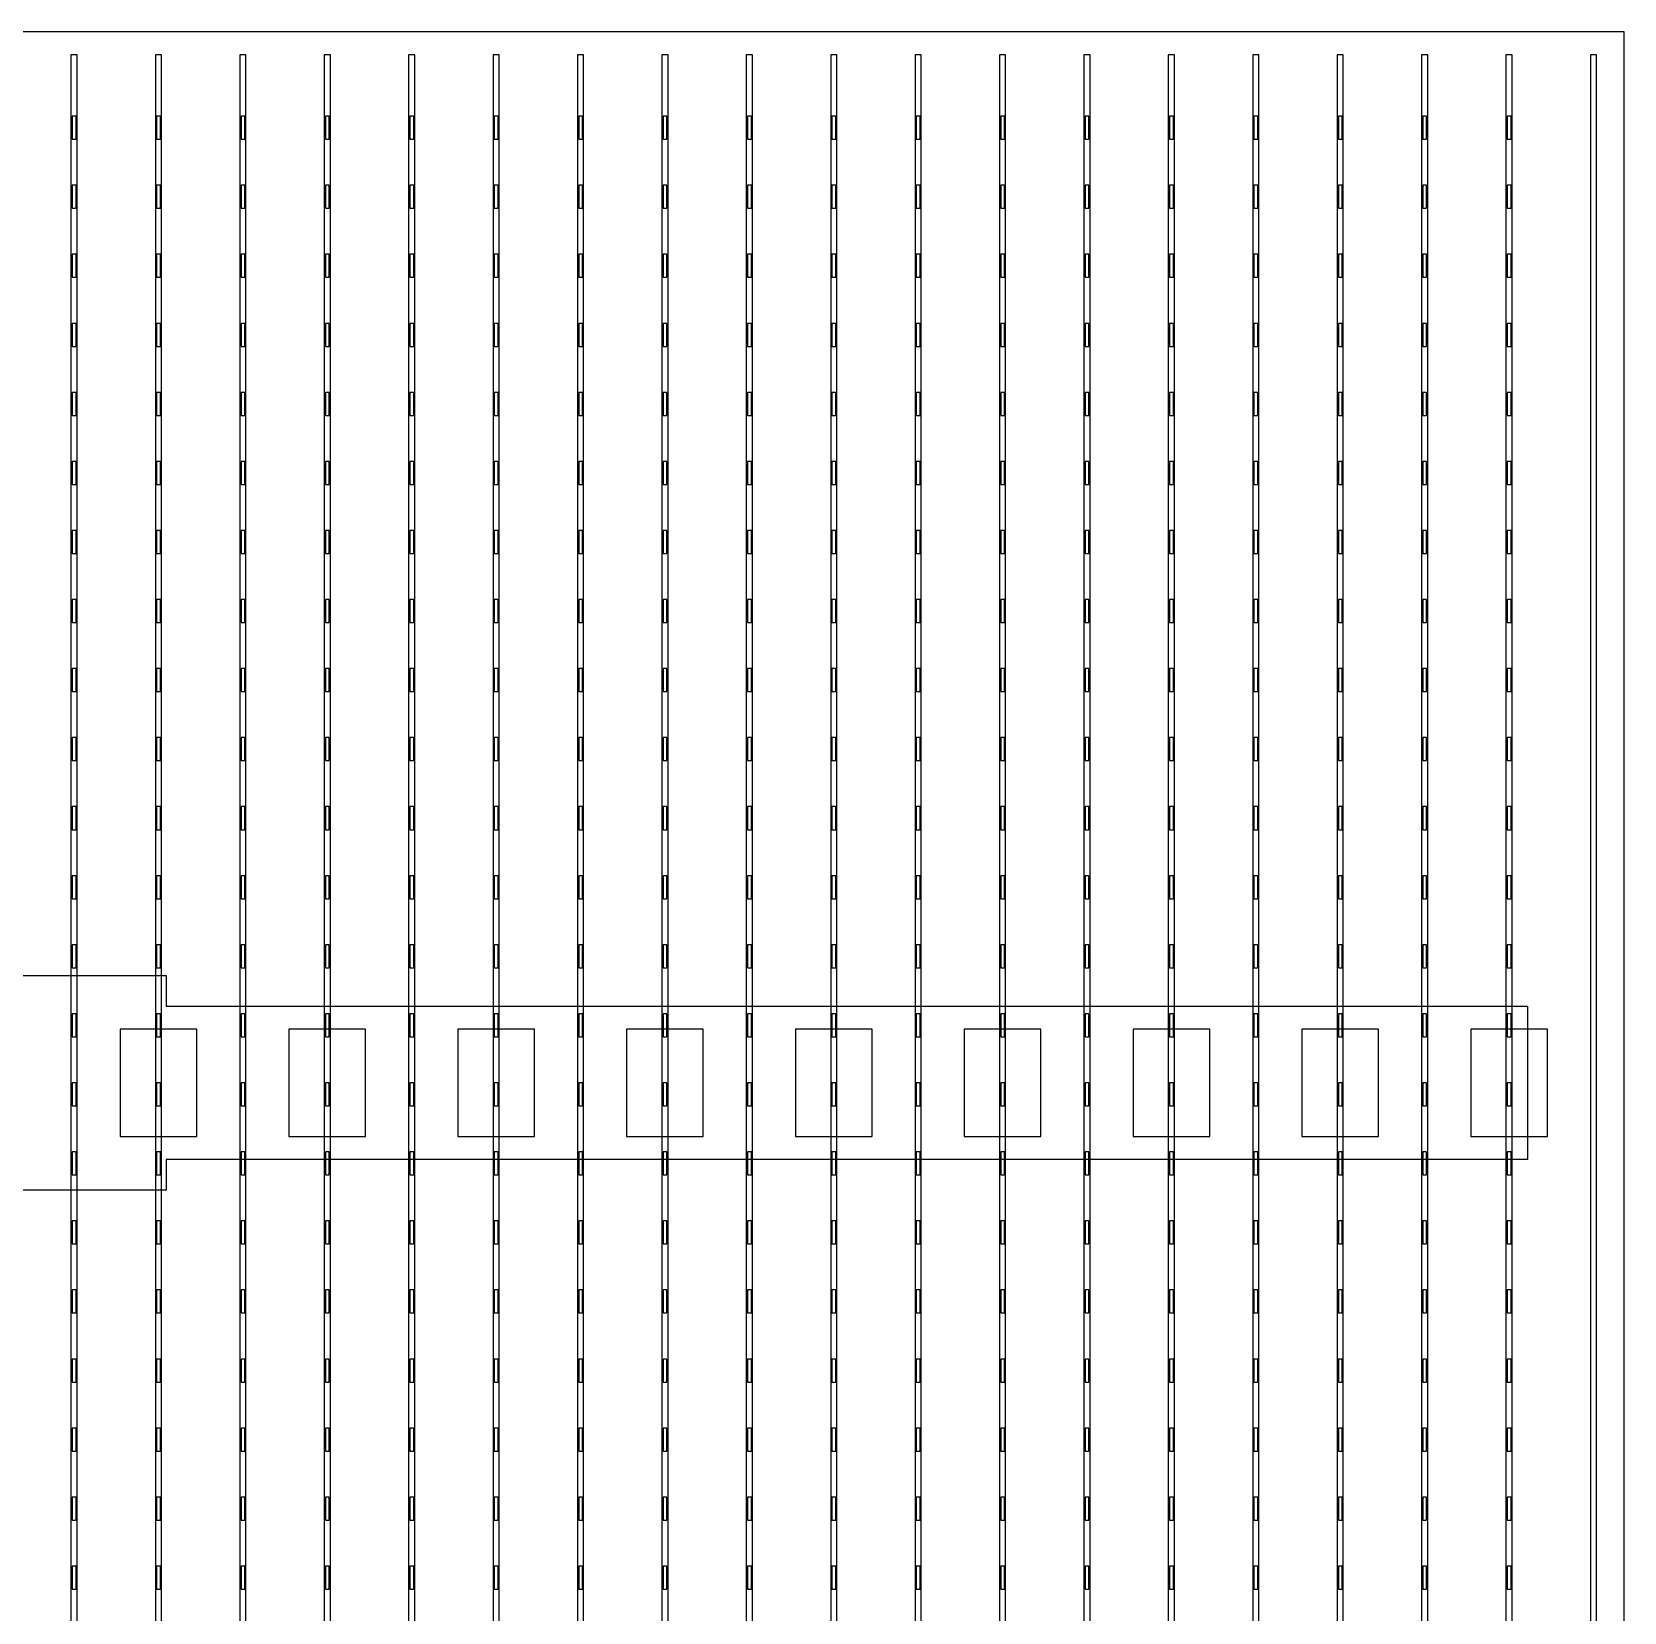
# Model space of a CAD drawing. Header units: millimetres. Extents: x -18 to 142, y -7 to 153.
# Drawn here: x 72.34 to 82.72, y 114.25 to 124.55 of the extents above; entities that cross this region are included whole.
import ezdxf

# ---------------------------------------------------------------- set-up
doc = ezdxf.new("R2010")
doc.units = ezdxf.units.MM
for name, color, linetype in [('BUSBARS', 3, 'Continuous'), ('CONTACT_PADS', 2, 'Continuous'), ('FINGERS', 1, 'Continuous'), ('INSULATION', 2, 'Continuous')]:
    doc.layers.add(name, color=color, linetype=linetype)

msp = doc.modelspace()

# ---------------------------------------------------------------- linework, layer by layer
at = {"layer": 'BUSBARS'}
msp.add_lwpolyline([(82.09, 118.2), (82.09, 117.2), (73.22, 117.2), (73.22, 117), (72.02, 117), (72.02, 117.2), (63.15, 117.2), (63.15, 118.2), (72.02, 118.2), (72.02, 118.4), (73.22, 118.4), (73.22, 118.2), (82.09, 118.2)], close=True, dxfattribs=at)
at = {"layer": 'CONTACT_PADS'}
for points in [[(72.633, 123.85), (72.633, 124), (72.608, 124), (72.608, 123.85), (72.633, 123.85)], [(73.183, 123.85), (73.183, 124), (73.158, 124), (73.158, 123.85), (73.183, 123.85)], [(73.733, 123.85), (73.733, 124), (73.708, 124), (73.708, 123.85), (73.733, 123.85)], [(74.283, 123.85), (74.283, 124), (74.258, 124), (74.258, 123.85), (74.283, 123.85)], [(74.833, 123.85), (74.833, 124), (74.808, 124), (74.808, 123.85), (74.833, 123.85)], [(75.383, 123.85), (75.383, 124), (75.358, 124), (75.358, 123.85), (75.383, 123.85)], [(75.933, 123.85), (75.933, 124), (75.908, 124), (75.908, 123.85), (75.933, 123.85)], [(76.483, 123.85), (76.483, 124), (76.458, 124), (76.458, 123.85), (76.483, 123.85)], [(77.033, 123.85), (77.033, 124), (77.008, 124), (77.008, 123.85), (77.033, 123.85)], [(77.583, 123.85), (77.583, 124), (77.558, 124), (77.558, 123.85), (77.583, 123.85)], [(78.133, 123.85), (78.133, 124), (78.108, 124), (78.108, 123.85), (78.133, 123.85)], [(78.683, 123.85), (78.683, 124), (78.658, 124), (78.658, 123.85), (78.683, 123.85)], [(79.233, 123.85), (79.233, 124), (79.208, 124), (79.208, 123.85), (79.233, 123.85)], [(79.783, 123.85), (79.783, 124), (79.758, 124), (79.758, 123.85), (79.783, 123.85)], [(80.333, 123.85), (80.333, 124), (80.308, 124), (80.308, 123.85), (80.333, 123.85)], [(80.883, 123.85), (80.883, 124), (80.858, 124), (80.858, 123.85), (80.883, 123.85)], [(81.433, 123.85), (81.433, 124), (81.408, 124), (81.408, 123.85), (81.433, 123.85)], [(81.983, 123.85), (81.983, 124), (81.958, 124), (81.958, 123.85), (81.983, 123.85)], [(72.633, 123.4), (72.633, 123.55), (72.608, 123.55), (72.608, 123.4), (72.633, 123.4)], [(73.183, 123.4), (73.183, 123.55), (73.158, 123.55), (73.158, 123.4), (73.183, 123.4)], [(73.733, 123.4), (73.733, 123.55), (73.708, 123.55), (73.708, 123.4), (73.733, 123.4)], [(74.283, 123.4), (74.283, 123.55), (74.258, 123.55), (74.258, 123.4), (74.283, 123.4)], [(74.833, 123.4), (74.833, 123.55), (74.808, 123.55), (74.808, 123.4), (74.833, 123.4)], [(75.383, 123.4), (75.383, 123.55), (75.358, 123.55), (75.358, 123.4), (75.383, 123.4)], [(75.933, 123.4), (75.933, 123.55), (75.908, 123.55), (75.908, 123.4), (75.933, 123.4)], [(76.483, 123.4), (76.483, 123.55), (76.458, 123.55), (76.458, 123.4), (76.483, 123.4)], [(77.033, 123.4), (77.033, 123.55), (77.008, 123.55), (77.008, 123.4), (77.033, 123.4)], [(77.583, 123.4), (77.583, 123.55), (77.558, 123.55), (77.558, 123.4), (77.583, 123.4)], [(78.133, 123.4), (78.133, 123.55), (78.108, 123.55), (78.108, 123.4), (78.133, 123.4)], [(78.683, 123.4), (78.683, 123.55), (78.658, 123.55), (78.658, 123.4), (78.683, 123.4)], [(79.233, 123.4), (79.233, 123.55), (79.208, 123.55), (79.208, 123.4), (79.233, 123.4)], [(79.783, 123.4), (79.783, 123.55), (79.758, 123.55), (79.758, 123.4), (79.783, 123.4)], [(80.333, 123.4), (80.333, 123.55), (80.308, 123.55), (80.308, 123.4), (80.333, 123.4)], [(80.883, 123.4), (80.883, 123.55), (80.858, 123.55), (80.858, 123.4), (80.883, 123.4)], [(81.433, 123.4), (81.433, 123.55), (81.408, 123.55), (81.408, 123.4), (81.433, 123.4)], [(81.983, 123.4), (81.983, 123.55), (81.958, 123.55), (81.958, 123.4), (81.983, 123.4)], [(72.633, 122.95), (72.633, 123.1), (72.608, 123.1), (72.608, 122.95), (72.633, 122.95)], [(73.183, 122.95), (73.183, 123.1), (73.158, 123.1), (73.158, 122.95), (73.183, 122.95)], [(73.733, 122.95), (73.733, 123.1), (73.708, 123.1), (73.708, 122.95), (73.733, 122.95)], [(74.283, 122.95), (74.283, 123.1), (74.258, 123.1), (74.258, 122.95), (74.283, 122.95)], [(74.833, 122.95), (74.833, 123.1), (74.808, 123.1), (74.808, 122.95), (74.833, 122.95)], [(75.383, 122.95), (75.383, 123.1), (75.358, 123.1), (75.358, 122.95), (75.383, 122.95)], [(75.933, 122.95), (75.933, 123.1), (75.908, 123.1), (75.908, 122.95), (75.933, 122.95)], [(76.483, 122.95), (76.483, 123.1), (76.458, 123.1), (76.458, 122.95), (76.483, 122.95)], [(77.033, 122.95), (77.033, 123.1), (77.008, 123.1), (77.008, 122.95), (77.033, 122.95)], [(77.583, 122.95), (77.583, 123.1), (77.558, 123.1), (77.558, 122.95), (77.583, 122.95)], [(78.133, 122.95), (78.133, 123.1), (78.108, 123.1), (78.108, 122.95), (78.133, 122.95)], [(78.683, 122.95), (78.683, 123.1), (78.658, 123.1), (78.658, 122.95), (78.683, 122.95)], [(79.233, 122.95), (79.233, 123.1), (79.208, 123.1), (79.208, 122.95), (79.233, 122.95)], [(79.783, 122.95), (79.783, 123.1), (79.758, 123.1), (79.758, 122.95), (79.783, 122.95)], [(80.333, 122.95), (80.333, 123.1), (80.308, 123.1), (80.308, 122.95), (80.333, 122.95)], [(80.883, 122.95), (80.883, 123.1), (80.858, 123.1), (80.858, 122.95), (80.883, 122.95)], [(81.433, 122.95), (81.433, 123.1), (81.408, 123.1), (81.408, 122.95), (81.433, 122.95)], [(81.983, 122.95), (81.983, 123.1), (81.958, 123.1), (81.958, 122.95), (81.983, 122.95)], [(72.633, 122.5), (72.633, 122.65), (72.608, 122.65), (72.608, 122.5), (72.633, 122.5)], [(73.183, 122.5), (73.183, 122.65), (73.158, 122.65), (73.158, 122.5), (73.183, 122.5)], [(73.733, 122.5), (73.733, 122.65), (73.708, 122.65), (73.708, 122.5), (73.733, 122.5)], [(74.283, 122.5), (74.283, 122.65), (74.258, 122.65), (74.258, 122.5), (74.283, 122.5)], [(74.833, 122.5), (74.833, 122.65), (74.808, 122.65), (74.808, 122.5), (74.833, 122.5)], [(75.383, 122.5), (75.383, 122.65), (75.358, 122.65), (75.358, 122.5), (75.383, 122.5)], [(75.933, 122.5), (75.933, 122.65), (75.908, 122.65), (75.908, 122.5), (75.933, 122.5)], [(76.483, 122.5), (76.483, 122.65), (76.458, 122.65), (76.458, 122.5), (76.483, 122.5)], [(77.033, 122.5), (77.033, 122.65), (77.008, 122.65), (77.008, 122.5), (77.033, 122.5)], [(77.583, 122.5), (77.583, 122.65), (77.558, 122.65), (77.558, 122.5), (77.583, 122.5)], [(78.133, 122.5), (78.133, 122.65), (78.108, 122.65), (78.108, 122.5), (78.133, 122.5)], [(78.683, 122.5), (78.683, 122.65), (78.658, 122.65), (78.658, 122.5), (78.683, 122.5)], [(79.233, 122.5), (79.233, 122.65), (79.208, 122.65), (79.208, 122.5), (79.233, 122.5)], [(79.783, 122.5), (79.783, 122.65), (79.758, 122.65), (79.758, 122.5), (79.783, 122.5)], [(80.333, 122.5), (80.333, 122.65), (80.308, 122.65), (80.308, 122.5), (80.333, 122.5)], [(80.883, 122.5), (80.883, 122.65), (80.858, 122.65), (80.858, 122.5), (80.883, 122.5)], [(81.433, 122.5), (81.433, 122.65), (81.408, 122.65), (81.408, 122.5), (81.433, 122.5)], [(81.983, 122.5), (81.983, 122.65), (81.958, 122.65), (81.958, 122.5), (81.983, 122.5)], [(72.633, 122.05), (72.633, 122.2), (72.608, 122.2), (72.608, 122.05), (72.633, 122.05)], [(73.183, 122.05), (73.183, 122.2), (73.158, 122.2), (73.158, 122.05), (73.183, 122.05)], [(73.733, 122.05), (73.733, 122.2), (73.708, 122.2), (73.708, 122.05), (73.733, 122.05)], [(74.283, 122.05), (74.283, 122.2), (74.258, 122.2), (74.258, 122.05), (74.283, 122.05)], [(74.833, 122.05), (74.833, 122.2), (74.808, 122.2), (74.808, 122.05), (74.833, 122.05)], [(75.383, 122.05), (75.383, 122.2), (75.358, 122.2), (75.358, 122.05), (75.383, 122.05)], [(75.933, 122.05), (75.933, 122.2), (75.908, 122.2), (75.908, 122.05), (75.933, 122.05)], [(76.483, 122.05), (76.483, 122.2), (76.458, 122.2), (76.458, 122.05), (76.483, 122.05)], [(77.033, 122.05), (77.033, 122.2), (77.008, 122.2), (77.008, 122.05), (77.033, 122.05)], [(77.583, 122.05), (77.583, 122.2), (77.558, 122.2), (77.558, 122.05), (77.583, 122.05)], [(78.133, 122.05), (78.133, 122.2), (78.108, 122.2), (78.108, 122.05), (78.133, 122.05)], [(78.683, 122.05), (78.683, 122.2), (78.658, 122.2), (78.658, 122.05), (78.683, 122.05)], [(79.233, 122.05), (79.233, 122.2), (79.208, 122.2), (79.208, 122.05), (79.233, 122.05)], [(79.783, 122.05), (79.783, 122.2), (79.758, 122.2), (79.758, 122.05), (79.783, 122.05)], [(80.333, 122.05), (80.333, 122.2), (80.308, 122.2), (80.308, 122.05), (80.333, 122.05)], [(80.883, 122.05), (80.883, 122.2), (80.858, 122.2), (80.858, 122.05), (80.883, 122.05)], [(81.433, 122.05), (81.433, 122.2), (81.408, 122.2), (81.408, 122.05), (81.433, 122.05)], [(81.983, 122.05), (81.983, 122.2), (81.958, 122.2), (81.958, 122.05), (81.983, 122.05)], [(72.633, 121.6), (72.633, 121.75), (72.608, 121.75), (72.608, 121.6), (72.633, 121.6)], [(73.183, 121.6), (73.183, 121.75), (73.158, 121.75), (73.158, 121.6), (73.183, 121.6)], [(73.733, 121.6), (73.733, 121.75), (73.708, 121.75), (73.708, 121.6), (73.733, 121.6)], [(74.283, 121.6), (74.283, 121.75), (74.258, 121.75), (74.258, 121.6), (74.283, 121.6)], [(74.833, 121.6), (74.833, 121.75), (74.808, 121.75), (74.808, 121.6), (74.833, 121.6)], [(75.383, 121.6), (75.383, 121.75), (75.358, 121.75), (75.358, 121.6), (75.383, 121.6)], [(75.933, 121.6), (75.933, 121.75), (75.908, 121.75), (75.908, 121.6), (75.933, 121.6)], [(76.483, 121.6), (76.483, 121.75), (76.458, 121.75), (76.458, 121.6), (76.483, 121.6)], [(77.033, 121.6), (77.033, 121.75), (77.008, 121.75), (77.008, 121.6), (77.033, 121.6)], [(77.583, 121.6), (77.583, 121.75), (77.558, 121.75), (77.558, 121.6), (77.583, 121.6)], [(78.133, 121.6), (78.133, 121.75), (78.108, 121.75), (78.108, 121.6), (78.133, 121.6)], [(78.683, 121.6), (78.683, 121.75), (78.658, 121.75), (78.658, 121.6), (78.683, 121.6)], [(79.233, 121.6), (79.233, 121.75), (79.208, 121.75), (79.208, 121.6), (79.233, 121.6)], [(79.783, 121.6), (79.783, 121.75), (79.758, 121.75), (79.758, 121.6), (79.783, 121.6)], [(80.333, 121.6), (80.333, 121.75), (80.308, 121.75), (80.308, 121.6), (80.333, 121.6)], [(80.883, 121.6), (80.883, 121.75), (80.858, 121.75), (80.858, 121.6), (80.883, 121.6)], [(81.433, 121.6), (81.433, 121.75), (81.408, 121.75), (81.408, 121.6), (81.433, 121.6)], [(81.983, 121.6), (81.983, 121.75), (81.958, 121.75), (81.958, 121.6), (81.983, 121.6)], [(72.633, 121.15), (72.633, 121.3), (72.608, 121.3), (72.608, 121.15), (72.633, 121.15)], [(73.183, 121.15), (73.183, 121.3), (73.158, 121.3), (73.158, 121.15), (73.183, 121.15)], [(73.733, 121.15), (73.733, 121.3), (73.708, 121.3), (73.708, 121.15), (73.733, 121.15)], [(74.283, 121.15), (74.283, 121.3), (74.258, 121.3), (74.258, 121.15), (74.283, 121.15)], [(74.833, 121.15), (74.833, 121.3), (74.808, 121.3), (74.808, 121.15), (74.833, 121.15)], [(75.383, 121.15), (75.383, 121.3), (75.358, 121.3), (75.358, 121.15), (75.383, 121.15)], [(75.933, 121.15), (75.933, 121.3), (75.908, 121.3), (75.908, 121.15), (75.933, 121.15)], [(76.483, 121.15), (76.483, 121.3), (76.458, 121.3), (76.458, 121.15), (76.483, 121.15)], [(77.033, 121.15), (77.033, 121.3), (77.008, 121.3), (77.008, 121.15), (77.033, 121.15)], [(77.583, 121.15), (77.583, 121.3), (77.558, 121.3), (77.558, 121.15), (77.583, 121.15)], [(78.133, 121.15), (78.133, 121.3), (78.108, 121.3), (78.108, 121.15), (78.133, 121.15)], [(78.683, 121.15), (78.683, 121.3), (78.658, 121.3), (78.658, 121.15), (78.683, 121.15)], [(79.233, 121.15), (79.233, 121.3), (79.208, 121.3), (79.208, 121.15), (79.233, 121.15)], [(79.783, 121.15), (79.783, 121.3), (79.758, 121.3), (79.758, 121.15), (79.783, 121.15)], [(80.333, 121.15), (80.333, 121.3), (80.308, 121.3), (80.308, 121.15), (80.333, 121.15)], [(80.883, 121.15), (80.883, 121.3), (80.858, 121.3), (80.858, 121.15), (80.883, 121.15)], [(81.433, 121.15), (81.433, 121.3), (81.408, 121.3), (81.408, 121.15), (81.433, 121.15)], [(81.983, 121.15), (81.983, 121.3), (81.958, 121.3), (81.958, 121.15), (81.983, 121.15)], [(72.633, 120.7), (72.633, 120.85), (72.608, 120.85), (72.608, 120.7), (72.633, 120.7)], [(73.183, 120.7), (73.183, 120.85), (73.158, 120.85), (73.158, 120.7), (73.183, 120.7)], [(73.733, 120.7), (73.733, 120.85), (73.708, 120.85), (73.708, 120.7), (73.733, 120.7)], [(74.283, 120.7), (74.283, 120.85), (74.258, 120.85), (74.258, 120.7), (74.283, 120.7)], [(74.833, 120.7), (74.833, 120.85), (74.808, 120.85), (74.808, 120.7), (74.833, 120.7)], [(75.383, 120.7), (75.383, 120.85), (75.358, 120.85), (75.358, 120.7), (75.383, 120.7)], [(75.933, 120.7), (75.933, 120.85), (75.908, 120.85), (75.908, 120.7), (75.933, 120.7)], [(76.483, 120.7), (76.483, 120.85), (76.458, 120.85), (76.458, 120.7), (76.483, 120.7)], [(77.033, 120.7), (77.033, 120.85), (77.008, 120.85), (77.008, 120.7), (77.033, 120.7)], [(77.583, 120.7), (77.583, 120.85), (77.558, 120.85), (77.558, 120.7), (77.583, 120.7)], [(78.133, 120.7), (78.133, 120.85), (78.108, 120.85), (78.108, 120.7), (78.133, 120.7)], [(78.683, 120.7), (78.683, 120.85), (78.658, 120.85), (78.658, 120.7), (78.683, 120.7)], [(79.233, 120.7), (79.233, 120.85), (79.208, 120.85), (79.208, 120.7), (79.233, 120.7)], [(79.783, 120.7), (79.783, 120.85), (79.758, 120.85), (79.758, 120.7), (79.783, 120.7)], [(80.333, 120.7), (80.333, 120.85), (80.308, 120.85), (80.308, 120.7), (80.333, 120.7)], [(80.883, 120.7), (80.883, 120.85), (80.858, 120.85), (80.858, 120.7), (80.883, 120.7)], [(81.433, 120.7), (81.433, 120.85), (81.408, 120.85), (81.408, 120.7), (81.433, 120.7)], [(81.983, 120.7), (81.983, 120.85), (81.958, 120.85), (81.958, 120.7), (81.983, 120.7)], [(72.633, 120.25), (72.633, 120.4), (72.608, 120.4), (72.608, 120.25), (72.633, 120.25)], [(73.183, 120.25), (73.183, 120.4), (73.158, 120.4), (73.158, 120.25), (73.183, 120.25)], [(73.733, 120.25), (73.733, 120.4), (73.708, 120.4), (73.708, 120.25), (73.733, 120.25)], [(74.283, 120.25), (74.283, 120.4), (74.258, 120.4), (74.258, 120.25), (74.283, 120.25)], [(74.833, 120.25), (74.833, 120.4), (74.808, 120.4), (74.808, 120.25), (74.833, 120.25)], [(75.383, 120.25), (75.383, 120.4), (75.358, 120.4), (75.358, 120.25), (75.383, 120.25)], [(75.933, 120.25), (75.933, 120.4), (75.908, 120.4), (75.908, 120.25), (75.933, 120.25)], [(76.483, 120.25), (76.483, 120.4), (76.458, 120.4), (76.458, 120.25), (76.483, 120.25)], [(77.033, 120.25), (77.033, 120.4), (77.008, 120.4), (77.008, 120.25), (77.033, 120.25)], [(77.583, 120.25), (77.583, 120.4), (77.558, 120.4), (77.558, 120.25), (77.583, 120.25)], [(78.133, 120.25), (78.133, 120.4), (78.108, 120.4), (78.108, 120.25), (78.133, 120.25)], [(78.683, 120.25), (78.683, 120.4), (78.658, 120.4), (78.658, 120.25), (78.683, 120.25)], [(79.233, 120.25), (79.233, 120.4), (79.208, 120.4), (79.208, 120.25), (79.233, 120.25)], [(79.783, 120.25), (79.783, 120.4), (79.758, 120.4), (79.758, 120.25), (79.783, 120.25)], [(80.333, 120.25), (80.333, 120.4), (80.308, 120.4), (80.308, 120.25), (80.333, 120.25)], [(80.883, 120.25), (80.883, 120.4), (80.858, 120.4), (80.858, 120.25), (80.883, 120.25)], [(81.433, 120.25), (81.433, 120.4), (81.408, 120.4), (81.408, 120.25), (81.433, 120.25)], [(81.983, 120.25), (81.983, 120.4), (81.958, 120.4), (81.958, 120.25), (81.983, 120.25)], [(72.633, 119.8), (72.633, 119.95), (72.608, 119.95), (72.608, 119.8), (72.633, 119.8)], [(73.183, 119.8), (73.183, 119.95), (73.158, 119.95), (73.158, 119.8), (73.183, 119.8)], [(73.733, 119.8), (73.733, 119.95), (73.708, 119.95), (73.708, 119.8), (73.733, 119.8)], [(74.283, 119.8), (74.283, 119.95), (74.258, 119.95), (74.258, 119.8), (74.283, 119.8)], [(74.833, 119.8), (74.833, 119.95), (74.808, 119.95), (74.808, 119.8), (74.833, 119.8)], [(75.383, 119.8), (75.383, 119.95), (75.358, 119.95), (75.358, 119.8), (75.383, 119.8)], [(75.933, 119.8), (75.933, 119.95), (75.908, 119.95), (75.908, 119.8), (75.933, 119.8)], [(76.483, 119.8), (76.483, 119.95), (76.458, 119.95), (76.458, 119.8), (76.483, 119.8)], [(77.033, 119.8), (77.033, 119.95), (77.008, 119.95), (77.008, 119.8), (77.033, 119.8)], [(77.583, 119.8), (77.583, 119.95), (77.558, 119.95), (77.558, 119.8), (77.583, 119.8)], [(78.133, 119.8), (78.133, 119.95), (78.108, 119.95), (78.108, 119.8), (78.133, 119.8)], [(78.683, 119.8), (78.683, 119.95), (78.658, 119.95), (78.658, 119.8), (78.683, 119.8)], [(79.233, 119.8), (79.233, 119.95), (79.208, 119.95), (79.208, 119.8), (79.233, 119.8)], [(79.783, 119.8), (79.783, 119.95), (79.758, 119.95), (79.758, 119.8), (79.783, 119.8)], [(80.333, 119.8), (80.333, 119.95), (80.308, 119.95), (80.308, 119.8), (80.333, 119.8)], [(80.883, 119.8), (80.883, 119.95), (80.858, 119.95), (80.858, 119.8), (80.883, 119.8)], [(81.433, 119.8), (81.433, 119.95), (81.408, 119.95), (81.408, 119.8), (81.433, 119.8)], [(81.983, 119.8), (81.983, 119.95), (81.958, 119.95), (81.958, 119.8), (81.983, 119.8)], [(72.633, 119.35), (72.633, 119.5), (72.608, 119.5), (72.608, 119.35), (72.633, 119.35)], [(73.183, 119.35), (73.183, 119.5), (73.158, 119.5), (73.158, 119.35), (73.183, 119.35)], [(73.733, 119.35), (73.733, 119.5), (73.708, 119.5), (73.708, 119.35), (73.733, 119.35)], [(74.283, 119.35), (74.283, 119.5), (74.258, 119.5), (74.258, 119.35), (74.283, 119.35)], [(74.833, 119.35), (74.833, 119.5), (74.808, 119.5), (74.808, 119.35), (74.833, 119.35)], [(75.383, 119.35), (75.383, 119.5), (75.358, 119.5), (75.358, 119.35), (75.383, 119.35)], [(75.933, 119.35), (75.933, 119.5), (75.908, 119.5), (75.908, 119.35), (75.933, 119.35)], [(76.483, 119.35), (76.483, 119.5), (76.458, 119.5), (76.458, 119.35), (76.483, 119.35)], [(77.033, 119.35), (77.033, 119.5), (77.008, 119.5), (77.008, 119.35), (77.033, 119.35)], [(77.583, 119.35), (77.583, 119.5), (77.558, 119.5), (77.558, 119.35), (77.583, 119.35)], [(78.133, 119.35), (78.133, 119.5), (78.108, 119.5), (78.108, 119.35), (78.133, 119.35)], [(78.683, 119.35), (78.683, 119.5), (78.658, 119.5), (78.658, 119.35), (78.683, 119.35)], [(79.233, 119.35), (79.233, 119.5), (79.208, 119.5), (79.208, 119.35), (79.233, 119.35)], [(79.783, 119.35), (79.783, 119.5), (79.758, 119.5), (79.758, 119.35), (79.783, 119.35)], [(80.333, 119.35), (80.333, 119.5), (80.308, 119.5), (80.308, 119.35), (80.333, 119.35)], [(80.883, 119.35), (80.883, 119.5), (80.858, 119.5), (80.858, 119.35), (80.883, 119.35)], [(81.433, 119.35), (81.433, 119.5), (81.408, 119.5), (81.408, 119.35), (81.433, 119.35)], [(81.983, 119.35), (81.983, 119.5), (81.958, 119.5), (81.958, 119.35), (81.983, 119.35)], [(72.633, 118.9), (72.633, 119.05), (72.608, 119.05), (72.608, 118.9), (72.633, 118.9)], [(73.183, 118.9), (73.183, 119.05), (73.158, 119.05), (73.158, 118.9), (73.183, 118.9)], [(73.733, 118.9), (73.733, 119.05), (73.708, 119.05), (73.708, 118.9), (73.733, 118.9)], [(74.283, 118.9), (74.283, 119.05), (74.258, 119.05), (74.258, 118.9), (74.283, 118.9)], [(74.833, 118.9), (74.833, 119.05), (74.808, 119.05), (74.808, 118.9), (74.833, 118.9)], [(75.383, 118.9), (75.383, 119.05), (75.358, 119.05), (75.358, 118.9), (75.383, 118.9)], [(75.933, 118.9), (75.933, 119.05), (75.908, 119.05), (75.908, 118.9), (75.933, 118.9)], [(76.483, 118.9), (76.483, 119.05), (76.458, 119.05), (76.458, 118.9), (76.483, 118.9)], [(77.033, 118.9), (77.033, 119.05), (77.008, 119.05), (77.008, 118.9), (77.033, 118.9)], [(77.583, 118.9), (77.583, 119.05), (77.558, 119.05), (77.558, 118.9), (77.583, 118.9)], [(78.133, 118.9), (78.133, 119.05), (78.108, 119.05), (78.108, 118.9), (78.133, 118.9)], [(78.683, 118.9), (78.683, 119.05), (78.658, 119.05), (78.658, 118.9), (78.683, 118.9)], [(79.233, 118.9), (79.233, 119.05), (79.208, 119.05), (79.208, 118.9), (79.233, 118.9)], [(79.783, 118.9), (79.783, 119.05), (79.758, 119.05), (79.758, 118.9), (79.783, 118.9)], [(80.333, 118.9), (80.333, 119.05), (80.308, 119.05), (80.308, 118.9), (80.333, 118.9)], [(80.883, 118.9), (80.883, 119.05), (80.858, 119.05), (80.858, 118.9), (80.883, 118.9)], [(81.433, 118.9), (81.433, 119.05), (81.408, 119.05), (81.408, 118.9), (81.433, 118.9)], [(81.983, 118.9), (81.983, 119.05), (81.958, 119.05), (81.958, 118.9), (81.983, 118.9)], [(72.633, 118.45), (72.633, 118.6), (72.608, 118.6), (72.608, 118.45), (72.633, 118.45)], [(73.183, 118.45), (73.183, 118.6), (73.158, 118.6), (73.158, 118.45), (73.183, 118.45)], [(73.733, 118.45), (73.733, 118.6), (73.708, 118.6), (73.708, 118.45), (73.733, 118.45)], [(74.283, 118.45), (74.283, 118.6), (74.258, 118.6), (74.258, 118.45), (74.283, 118.45)], [(74.833, 118.45), (74.833, 118.6), (74.808, 118.6), (74.808, 118.45), (74.833, 118.45)], [(75.383, 118.45), (75.383, 118.6), (75.358, 118.6), (75.358, 118.45), (75.383, 118.45)], [(75.933, 118.45), (75.933, 118.6), (75.908, 118.6), (75.908, 118.45), (75.933, 118.45)], [(76.483, 118.45), (76.483, 118.6), (76.458, 118.6), (76.458, 118.45), (76.483, 118.45)], [(77.033, 118.45), (77.033, 118.6), (77.008, 118.6), (77.008, 118.45), (77.033, 118.45)], [(77.583, 118.45), (77.583, 118.6), (77.558, 118.6), (77.558, 118.45), (77.583, 118.45)], [(78.133, 118.45), (78.133, 118.6), (78.108, 118.6), (78.108, 118.45), (78.133, 118.45)], [(78.683, 118.45), (78.683, 118.6), (78.658, 118.6), (78.658, 118.45), (78.683, 118.45)], [(79.233, 118.45), (79.233, 118.6), (79.208, 118.6), (79.208, 118.45), (79.233, 118.45)], [(79.783, 118.45), (79.783, 118.6), (79.758, 118.6), (79.758, 118.45), (79.783, 118.45)], [(80.333, 118.45), (80.333, 118.6), (80.308, 118.6), (80.308, 118.45), (80.333, 118.45)], [(80.883, 118.45), (80.883, 118.6), (80.858, 118.6), (80.858, 118.45), (80.883, 118.45)], [(81.433, 118.45), (81.433, 118.6), (81.408, 118.6), (81.408, 118.45), (81.433, 118.45)], [(81.983, 118.45), (81.983, 118.6), (81.958, 118.6), (81.958, 118.45), (81.983, 118.45)], [(72.633, 118), (72.633, 118.15), (72.608, 118.15), (72.608, 118), (72.633, 118)], [(73.183, 118), (73.183, 118.15), (73.158, 118.15), (73.158, 118), (73.183, 118)], [(73.733, 118), (73.733, 118.15), (73.708, 118.15), (73.708, 118), (73.733, 118)], [(74.283, 118), (74.283, 118.15), (74.258, 118.15), (74.258, 118), (74.283, 118)], [(74.833, 118), (74.833, 118.15), (74.808, 118.15), (74.808, 118), (74.833, 118)], [(75.383, 118), (75.383, 118.15), (75.358, 118.15), (75.358, 118), (75.383, 118)], [(75.933, 118), (75.933, 118.15), (75.908, 118.15), (75.908, 118), (75.933, 118)], [(76.483, 118), (76.483, 118.15), (76.458, 118.15), (76.458, 118), (76.483, 118)], [(77.033, 118), (77.033, 118.15), (77.008, 118.15), (77.008, 118), (77.033, 118)], [(77.583, 118), (77.583, 118.15), (77.558, 118.15), (77.558, 118), (77.583, 118)], [(78.133, 118), (78.133, 118.15), (78.108, 118.15), (78.108, 118), (78.133, 118)], [(78.683, 118), (78.683, 118.15), (78.658, 118.15), (78.658, 118), (78.683, 118)], [(79.233, 118), (79.233, 118.15), (79.208, 118.15), (79.208, 118), (79.233, 118)], [(79.783, 118), (79.783, 118.15), (79.758, 118.15), (79.758, 118), (79.783, 118)], [(80.333, 118), (80.333, 118.15), (80.308, 118.15), (80.308, 118), (80.333, 118)], [(80.883, 118), (80.883, 118.15), (80.858, 118.15), (80.858, 118), (80.883, 118)], [(81.433, 118), (81.433, 118.15), (81.408, 118.15), (81.408, 118), (81.433, 118)], [(81.983, 118), (81.983, 118.15), (81.958, 118.15), (81.958, 118), (81.983, 118)], [(72.633, 117.55), (72.633, 117.7), (72.608, 117.7), (72.608, 117.55), (72.633, 117.55)], [(73.183, 117.55), (73.183, 117.7), (73.158, 117.7), (73.158, 117.55), (73.183, 117.55)], [(73.733, 117.55), (73.733, 117.7), (73.708, 117.7), (73.708, 117.55), (73.733, 117.55)], [(74.283, 117.55), (74.283, 117.7), (74.258, 117.7), (74.258, 117.55), (74.283, 117.55)], [(74.833, 117.55), (74.833, 117.7), (74.808, 117.7), (74.808, 117.55), (74.833, 117.55)], [(75.383, 117.55), (75.383, 117.7), (75.358, 117.7), (75.358, 117.55), (75.383, 117.55)], [(75.933, 117.55), (75.933, 117.7), (75.908, 117.7), (75.908, 117.55), (75.933, 117.55)], [(76.483, 117.55), (76.483, 117.7), (76.458, 117.7), (76.458, 117.55), (76.483, 117.55)], [(77.033, 117.55), (77.033, 117.7), (77.008, 117.7), (77.008, 117.55), (77.033, 117.55)], [(77.583, 117.55), (77.583, 117.7), (77.558, 117.7), (77.558, 117.55), (77.583, 117.55)], [(78.133, 117.55), (78.133, 117.7), (78.108, 117.7), (78.108, 117.55), (78.133, 117.55)], [(78.683, 117.55), (78.683, 117.7), (78.658, 117.7), (78.658, 117.55), (78.683, 117.55)], [(79.233, 117.55), (79.233, 117.7), (79.208, 117.7), (79.208, 117.55), (79.233, 117.55)], [(79.783, 117.55), (79.783, 117.7), (79.758, 117.7), (79.758, 117.55), (79.783, 117.55)], [(80.333, 117.55), (80.333, 117.7), (80.308, 117.7), (80.308, 117.55), (80.333, 117.55)], [(80.883, 117.55), (80.883, 117.7), (80.858, 117.7), (80.858, 117.55), (80.883, 117.55)], [(81.433, 117.55), (81.433, 117.7), (81.408, 117.7), (81.408, 117.55), (81.433, 117.55)], [(81.983, 117.55), (81.983, 117.7), (81.958, 117.7), (81.958, 117.55), (81.983, 117.55)], [(72.633, 117.1), (72.633, 117.25), (72.608, 117.25), (72.608, 117.1), (72.633, 117.1)], [(73.183, 117.1), (73.183, 117.25), (73.158, 117.25), (73.158, 117.1), (73.183, 117.1)], [(73.733, 117.1), (73.733, 117.25), (73.708, 117.25), (73.708, 117.1), (73.733, 117.1)], [(74.283, 117.1), (74.283, 117.25), (74.258, 117.25), (74.258, 117.1), (74.283, 117.1)], [(74.833, 117.1), (74.833, 117.25), (74.808, 117.25), (74.808, 117.1), (74.833, 117.1)], [(75.383, 117.1), (75.383, 117.25), (75.358, 117.25), (75.358, 117.1), (75.383, 117.1)], [(75.933, 117.1), (75.933, 117.25), (75.908, 117.25), (75.908, 117.1), (75.933, 117.1)], [(76.483, 117.1), (76.483, 117.25), (76.458, 117.25), (76.458, 117.1), (76.483, 117.1)], [(77.033, 117.1), (77.033, 117.25), (77.008, 117.25), (77.008, 117.1), (77.033, 117.1)], [(77.583, 117.1), (77.583, 117.25), (77.558, 117.25), (77.558, 117.1), (77.583, 117.1)], [(78.133, 117.1), (78.133, 117.25), (78.108, 117.25), (78.108, 117.1), (78.133, 117.1)], [(78.683, 117.1), (78.683, 117.25), (78.658, 117.25), (78.658, 117.1), (78.683, 117.1)], [(79.233, 117.1), (79.233, 117.25), (79.208, 117.25), (79.208, 117.1), (79.233, 117.1)], [(79.783, 117.1), (79.783, 117.25), (79.758, 117.25), (79.758, 117.1), (79.783, 117.1)], [(80.333, 117.1), (80.333, 117.25), (80.308, 117.25), (80.308, 117.1), (80.333, 117.1)], [(80.883, 117.1), (80.883, 117.25), (80.858, 117.25), (80.858, 117.1), (80.883, 117.1)], [(81.433, 117.1), (81.433, 117.25), (81.408, 117.25), (81.408, 117.1), (81.433, 117.1)], [(81.983, 117.1), (81.983, 117.25), (81.958, 117.25), (81.958, 117.1), (81.983, 117.1)], [(72.633, 116.65), (72.633, 116.8), (72.608, 116.8), (72.608, 116.65), (72.633, 116.65)], [(73.183, 116.65), (73.183, 116.8), (73.158, 116.8), (73.158, 116.65), (73.183, 116.65)], [(73.733, 116.65), (73.733, 116.8), (73.708, 116.8), (73.708, 116.65), (73.733, 116.65)], [(74.283, 116.65), (74.283, 116.8), (74.258, 116.8), (74.258, 116.65), (74.283, 116.65)], [(74.833, 116.65), (74.833, 116.8), (74.808, 116.8), (74.808, 116.65), (74.833, 116.65)], [(75.383, 116.65), (75.383, 116.8), (75.358, 116.8), (75.358, 116.65), (75.383, 116.65)], [(75.933, 116.65), (75.933, 116.8), (75.908, 116.8), (75.908, 116.65), (75.933, 116.65)], [(76.483, 116.65), (76.483, 116.8), (76.458, 116.8), (76.458, 116.65), (76.483, 116.65)], [(77.033, 116.65), (77.033, 116.8), (77.008, 116.8), (77.008, 116.65), (77.033, 116.65)], [(77.583, 116.65), (77.583, 116.8), (77.558, 116.8), (77.558, 116.65), (77.583, 116.65)], [(78.133, 116.65), (78.133, 116.8), (78.108, 116.8), (78.108, 116.65), (78.133, 116.65)], [(78.683, 116.65), (78.683, 116.8), (78.658, 116.8), (78.658, 116.65), (78.683, 116.65)], [(79.233, 116.65), (79.233, 116.8), (79.208, 116.8), (79.208, 116.65), (79.233, 116.65)], [(79.783, 116.65), (79.783, 116.8), (79.758, 116.8), (79.758, 116.65), (79.783, 116.65)], [(80.333, 116.65), (80.333, 116.8), (80.308, 116.8), (80.308, 116.65), (80.333, 116.65)], [(80.883, 116.65), (80.883, 116.8), (80.858, 116.8), (80.858, 116.65), (80.883, 116.65)], [(81.433, 116.65), (81.433, 116.8), (81.408, 116.8), (81.408, 116.65), (81.433, 116.65)], [(81.983, 116.65), (81.983, 116.8), (81.958, 116.8), (81.958, 116.65), (81.983, 116.65)], [(72.633, 116.2), (72.633, 116.35), (72.608, 116.35), (72.608, 116.2), (72.633, 116.2)], [(73.183, 116.2), (73.183, 116.35), (73.158, 116.35), (73.158, 116.2), (73.183, 116.2)], [(73.733, 116.2), (73.733, 116.35), (73.708, 116.35), (73.708, 116.2), (73.733, 116.2)], [(74.283, 116.2), (74.283, 116.35), (74.258, 116.35), (74.258, 116.2), (74.283, 116.2)], [(74.833, 116.2), (74.833, 116.35), (74.808, 116.35), (74.808, 116.2), (74.833, 116.2)], [(75.383, 116.2), (75.383, 116.35), (75.358, 116.35), (75.358, 116.2), (75.383, 116.2)], [(75.933, 116.2), (75.933, 116.35), (75.908, 116.35), (75.908, 116.2), (75.933, 116.2)], [(76.483, 116.2), (76.483, 116.35), (76.458, 116.35), (76.458, 116.2), (76.483, 116.2)], [(77.033, 116.2), (77.033, 116.35), (77.008, 116.35), (77.008, 116.2), (77.033, 116.2)], [(77.583, 116.2), (77.583, 116.35), (77.558, 116.35), (77.558, 116.2), (77.583, 116.2)], [(78.133, 116.2), (78.133, 116.35), (78.108, 116.35), (78.108, 116.2), (78.133, 116.2)], [(78.683, 116.2), (78.683, 116.35), (78.658, 116.35), (78.658, 116.2), (78.683, 116.2)], [(79.233, 116.2), (79.233, 116.35), (79.208, 116.35), (79.208, 116.2), (79.233, 116.2)], [(79.783, 116.2), (79.783, 116.35), (79.758, 116.35), (79.758, 116.2), (79.783, 116.2)], [(80.333, 116.2), (80.333, 116.35), (80.308, 116.35), (80.308, 116.2), (80.333, 116.2)], [(80.883, 116.2), (80.883, 116.35), (80.858, 116.35), (80.858, 116.2), (80.883, 116.2)], [(81.433, 116.2), (81.433, 116.35), (81.408, 116.35), (81.408, 116.2), (81.433, 116.2)], [(81.983, 116.2), (81.983, 116.35), (81.958, 116.35), (81.958, 116.2), (81.983, 116.2)], [(72.633, 115.75), (72.633, 115.9), (72.608, 115.9), (72.608, 115.75), (72.633, 115.75)], [(73.183, 115.75), (73.183, 115.9), (73.158, 115.9), (73.158, 115.75), (73.183, 115.75)], [(73.733, 115.75), (73.733, 115.9), (73.708, 115.9), (73.708, 115.75), (73.733, 115.75)], [(74.283, 115.75), (74.283, 115.9), (74.258, 115.9), (74.258, 115.75), (74.283, 115.75)], [(74.833, 115.75), (74.833, 115.9), (74.808, 115.9), (74.808, 115.75), (74.833, 115.75)], [(75.383, 115.75), (75.383, 115.9), (75.358, 115.9), (75.358, 115.75), (75.383, 115.75)], [(75.933, 115.75), (75.933, 115.9), (75.908, 115.9), (75.908, 115.75), (75.933, 115.75)], [(76.483, 115.75), (76.483, 115.9), (76.458, 115.9), (76.458, 115.75), (76.483, 115.75)], [(77.033, 115.75), (77.033, 115.9), (77.008, 115.9), (77.008, 115.75), (77.033, 115.75)], [(77.583, 115.75), (77.583, 115.9), (77.558, 115.9), (77.558, 115.75), (77.583, 115.75)], [(78.133, 115.75), (78.133, 115.9), (78.108, 115.9), (78.108, 115.75), (78.133, 115.75)], [(78.683, 115.75), (78.683, 115.9), (78.658, 115.9), (78.658, 115.75), (78.683, 115.75)], [(79.233, 115.75), (79.233, 115.9), (79.208, 115.9), (79.208, 115.75), (79.233, 115.75)], [(79.783, 115.75), (79.783, 115.9), (79.758, 115.9), (79.758, 115.75), (79.783, 115.75)], [(80.333, 115.75), (80.333, 115.9), (80.308, 115.9), (80.308, 115.75), (80.333, 115.75)], [(80.883, 115.75), (80.883, 115.9), (80.858, 115.9), (80.858, 115.75), (80.883, 115.75)], [(81.433, 115.75), (81.433, 115.9), (81.408, 115.9), (81.408, 115.75), (81.433, 115.75)], [(81.983, 115.75), (81.983, 115.9), (81.958, 115.9), (81.958, 115.75), (81.983, 115.75)], [(72.633, 115.3), (72.633, 115.45), (72.608, 115.45), (72.608, 115.3), (72.633, 115.3)], [(73.183, 115.3), (73.183, 115.45), (73.158, 115.45), (73.158, 115.3), (73.183, 115.3)], [(73.733, 115.3), (73.733, 115.45), (73.708, 115.45), (73.708, 115.3), (73.733, 115.3)], [(74.283, 115.3), (74.283, 115.45), (74.258, 115.45), (74.258, 115.3), (74.283, 115.3)], [(74.833, 115.3), (74.833, 115.45), (74.808, 115.45), (74.808, 115.3), (74.833, 115.3)], [(75.383, 115.3), (75.383, 115.45), (75.358, 115.45), (75.358, 115.3), (75.383, 115.3)], [(75.933, 115.3), (75.933, 115.45), (75.908, 115.45), (75.908, 115.3), (75.933, 115.3)], [(76.483, 115.3), (76.483, 115.45), (76.458, 115.45), (76.458, 115.3), (76.483, 115.3)], [(77.033, 115.3), (77.033, 115.45), (77.008, 115.45), (77.008, 115.3), (77.033, 115.3)], [(77.583, 115.3), (77.583, 115.45), (77.558, 115.45), (77.558, 115.3), (77.583, 115.3)], [(78.133, 115.3), (78.133, 115.45), (78.108, 115.45), (78.108, 115.3), (78.133, 115.3)], [(78.683, 115.3), (78.683, 115.45), (78.658, 115.45), (78.658, 115.3), (78.683, 115.3)], [(79.233, 115.3), (79.233, 115.45), (79.208, 115.45), (79.208, 115.3), (79.233, 115.3)], [(79.783, 115.3), (79.783, 115.45), (79.758, 115.45), (79.758, 115.3), (79.783, 115.3)], [(80.333, 115.3), (80.333, 115.45), (80.308, 115.45), (80.308, 115.3), (80.333, 115.3)], [(80.883, 115.3), (80.883, 115.45), (80.858, 115.45), (80.858, 115.3), (80.883, 115.3)], [(81.433, 115.3), (81.433, 115.45), (81.408, 115.45), (81.408, 115.3), (81.433, 115.3)], [(81.983, 115.3), (81.983, 115.45), (81.958, 115.45), (81.958, 115.3), (81.983, 115.3)], [(72.633, 114.85), (72.633, 115), (72.608, 115), (72.608, 114.85), (72.633, 114.85)], [(73.183, 114.85), (73.183, 115), (73.158, 115), (73.158, 114.85), (73.183, 114.85)], [(73.733, 114.85), (73.733, 115), (73.708, 115), (73.708, 114.85), (73.733, 114.85)], [(74.283, 114.85), (74.283, 115), (74.258, 115), (74.258, 114.85), (74.283, 114.85)], [(74.833, 114.85), (74.833, 115), (74.808, 115), (74.808, 114.85), (74.833, 114.85)], [(75.383, 114.85), (75.383, 115), (75.358, 115), (75.358, 114.85), (75.383, 114.85)], [(75.933, 114.85), (75.933, 115), (75.908, 115), (75.908, 114.85), (75.933, 114.85)], [(76.483, 114.85), (76.483, 115), (76.458, 115), (76.458, 114.85), (76.483, 114.85)], [(77.033, 114.85), (77.033, 115), (77.008, 115), (77.008, 114.85), (77.033, 114.85)], [(77.583, 114.85), (77.583, 115), (77.558, 115), (77.558, 114.85), (77.583, 114.85)], [(78.133, 114.85), (78.133, 115), (78.108, 115), (78.108, 114.85), (78.133, 114.85)], [(78.683, 114.85), (78.683, 115), (78.658, 115), (78.658, 114.85), (78.683, 114.85)], [(79.233, 114.85), (79.233, 115), (79.208, 115), (79.208, 114.85), (79.233, 114.85)], [(79.783, 114.85), (79.783, 115), (79.758, 115), (79.758, 114.85), (79.783, 114.85)], [(80.333, 114.85), (80.333, 115), (80.308, 115), (80.308, 114.85), (80.333, 114.85)], [(80.883, 114.85), (80.883, 115), (80.858, 115), (80.858, 114.85), (80.883, 114.85)], [(81.433, 114.85), (81.433, 115), (81.408, 115), (81.408, 114.85), (81.433, 114.85)], [(81.983, 114.85), (81.983, 115), (81.958, 115), (81.958, 114.85), (81.983, 114.85)], [(72.633, 114.4), (72.633, 114.55), (72.608, 114.55), (72.608, 114.4), (72.633, 114.4)], [(73.183, 114.4), (73.183, 114.55), (73.158, 114.55), (73.158, 114.4), (73.183, 114.4)], [(73.733, 114.4), (73.733, 114.55), (73.708, 114.55), (73.708, 114.4), (73.733, 114.4)], [(74.283, 114.4), (74.283, 114.55), (74.258, 114.55), (74.258, 114.4), (74.283, 114.4)], [(74.833, 114.4), (74.833, 114.55), (74.808, 114.55), (74.808, 114.4), (74.833, 114.4)], [(75.383, 114.4), (75.383, 114.55), (75.358, 114.55), (75.358, 114.4), (75.383, 114.4)], [(75.933, 114.4), (75.933, 114.55), (75.908, 114.55), (75.908, 114.4), (75.933, 114.4)], [(76.483, 114.4), (76.483, 114.55), (76.458, 114.55), (76.458, 114.4), (76.483, 114.4)], [(77.033, 114.4), (77.033, 114.55), (77.008, 114.55), (77.008, 114.4), (77.033, 114.4)], [(77.583, 114.4), (77.583, 114.55), (77.558, 114.55), (77.558, 114.4), (77.583, 114.4)], [(78.133, 114.4), (78.133, 114.55), (78.108, 114.55), (78.108, 114.4), (78.133, 114.4)], [(78.683, 114.4), (78.683, 114.55), (78.658, 114.55), (78.658, 114.4), (78.683, 114.4)], [(79.233, 114.4), (79.233, 114.55), (79.208, 114.55), (79.208, 114.4), (79.233, 114.4)], [(79.783, 114.4), (79.783, 114.55), (79.758, 114.55), (79.758, 114.4), (79.783, 114.4)], [(80.333, 114.4), (80.333, 114.55), (80.308, 114.55), (80.308, 114.4), (80.333, 114.4)], [(80.883, 114.4), (80.883, 114.55), (80.858, 114.55), (80.858, 114.4), (80.883, 114.4)], [(81.433, 114.4), (81.433, 114.55), (81.408, 114.55), (81.408, 114.4), (81.433, 114.4)], [(81.983, 114.4), (81.983, 114.55), (81.958, 114.55), (81.958, 114.4), (81.983, 114.4)]]:
    msp.add_lwpolyline(points, close=True, dxfattribs=at)
at = {"layer": 'FINGERS'}
for points in [[(72.64, 104.5), (72.64, 124.4), (72.6, 124.4), (72.6, 104.5), (72.64, 104.5)], [(73.19, 104.5), (73.19, 124.4), (73.15, 124.4), (73.15, 104.5), (73.19, 104.5)], [(73.74, 104.5), (73.74, 124.4), (73.7, 124.4), (73.7, 104.5), (73.74, 104.5)], [(74.29, 104.5), (74.29, 124.4), (74.25, 124.4), (74.25, 104.5), (74.29, 104.5)], [(74.84, 104.5), (74.84, 124.4), (74.8, 124.4), (74.8, 104.5), (74.84, 104.5)], [(75.39, 104.5), (75.39, 124.4), (75.35, 124.4), (75.35, 104.5), (75.39, 104.5)], [(75.94, 104.5), (75.94, 124.4), (75.9, 124.4), (75.9, 104.5), (75.94, 104.5)], [(76.49, 104.5), (76.49, 124.4), (76.45, 124.4), (76.45, 104.5), (76.49, 104.5)], [(77.04, 104.5), (77.04, 124.4), (77, 124.4), (77, 104.5), (77.04, 104.5)], [(77.59, 104.5), (77.59, 124.4), (77.55, 124.4), (77.55, 104.5), (77.59, 104.5)], [(78.14, 104.5), (78.14, 124.4), (78.1, 124.4), (78.1, 104.5), (78.14, 104.5)], [(78.69, 104.5), (78.69, 124.4), (78.65, 124.4), (78.65, 104.5), (78.69, 104.5)], [(79.24, 104.5), (79.24, 124.4), (79.2, 124.4), (79.2, 104.5), (79.24, 104.5)], [(79.79, 104.5), (79.79, 124.4), (79.75, 124.4), (79.75, 104.5), (79.79, 104.5)], [(80.34, 104.5), (80.34, 124.4), (80.3, 124.4), (80.3, 104.5), (80.34, 104.5)], [(80.89, 104.5), (80.89, 124.4), (80.85, 124.4), (80.85, 104.5), (80.89, 104.5)], [(81.44, 104.5), (81.44, 124.4), (81.4, 124.4), (81.4, 104.5), (81.44, 104.5)], [(81.99, 104.5), (81.99, 124.4), (81.95, 124.4), (81.95, 104.5), (81.99, 104.5)], [(82.54, 104.5), (82.54, 124.4), (82.5, 124.4), (82.5, 104.5), (82.54, 104.5)]]:
    msp.add_lwpolyline(points, close=True, dxfattribs=at)
at = {"layer": 'INSULATION'}
for points in [[(82.72, 104.35), (82.72, 124.55), (62.52, 124.55), (62.52, 104.35), (82.72, 104.35)], [(73.42, 117.35), (73.42, 118.05), (72.92, 118.05), (72.92, 117.35), (73.42, 117.35)], [(74.52, 117.35), (74.52, 118.05), (74.02, 118.05), (74.02, 117.35), (74.52, 117.35)], [(75.62, 117.35), (75.62, 118.05), (75.12, 118.05), (75.12, 117.35), (75.62, 117.35)], [(76.72, 117.35), (76.72, 118.05), (76.22, 118.05), (76.22, 117.35), (76.72, 117.35)], [(77.82, 117.35), (77.82, 118.05), (77.32, 118.05), (77.32, 117.35), (77.82, 117.35)], [(78.92, 117.35), (78.92, 118.05), (78.42, 118.05), (78.42, 117.35), (78.92, 117.35)], [(80.02, 117.35), (80.02, 118.05), (79.52, 118.05), (79.52, 117.35), (80.02, 117.35)], [(81.12, 117.35), (81.12, 118.05), (80.62, 118.05), (80.62, 117.35), (81.12, 117.35)], [(82.22, 117.35), (82.22, 118.05), (81.72, 118.05), (81.72, 117.35), (82.22, 117.35)]]:
    msp.add_lwpolyline(points, close=True, dxfattribs=at)

doc.saveas('drawing.dxf')
